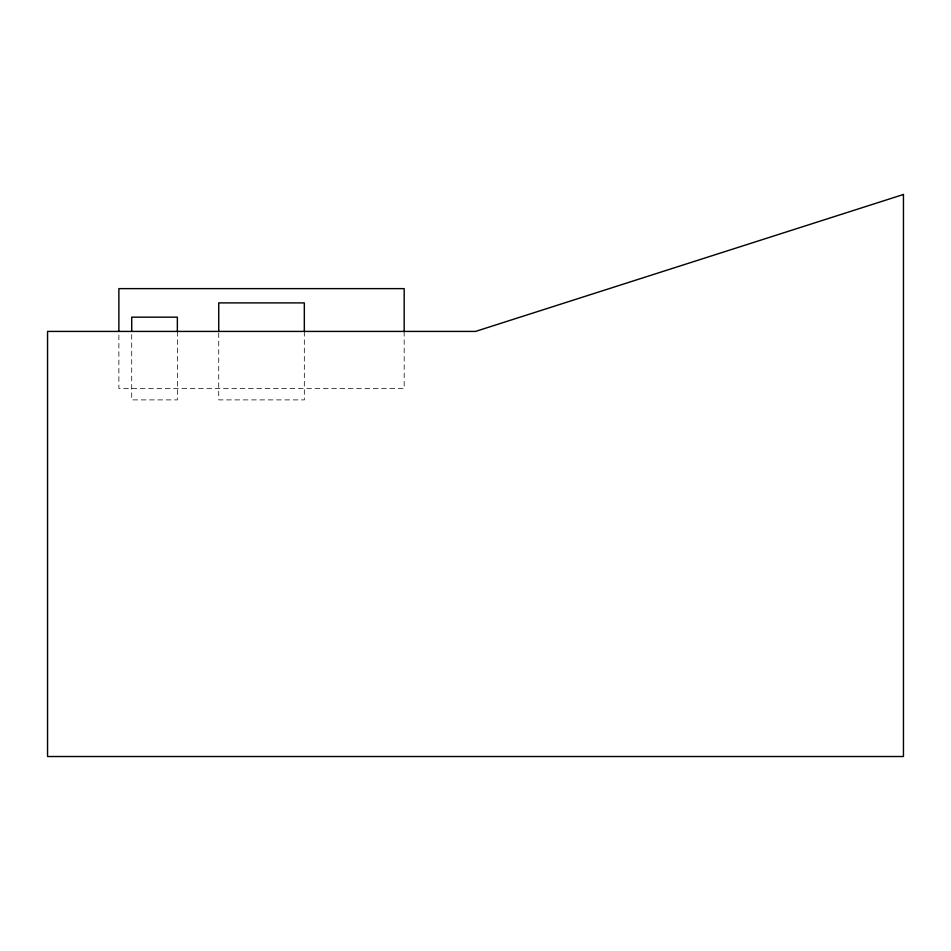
<?xml version="1.0" encoding="UTF-8"?>
<svg xmlns="http://www.w3.org/2000/svg" width="951" height="951" viewBox="0 0 951 951"><rect width="100%" height="100%" fill="white"/><g stroke="black" fill="none" stroke-linecap="round" stroke-linejoin="round"><path stroke-width="0.71" stroke-dasharray="4.75 3.57" d="M404.175 331.423L404.175 388.483L118.875 388.483L118.875 331.423M304.32 331.423L304.32 399.895L218.73 399.895L218.73 332.886M177.361 331.423L177.361 399.895L131.713 399.895L131.713 331.423"/><path stroke-width="1.43" d="M404.175 331.423L404.175 288.629L118.875 288.629L118.875 331.423M304.32 331.423L304.32 302.894L218.73 302.894L218.73 331.423M177.361 331.423L177.361 317.159L131.713 317.159L131.713 331.423M903.45 194.48L475.5 331.423L47.55 331.423L47.55 756.52L903.45 756.52L903.45 194.48"/></g></svg>
